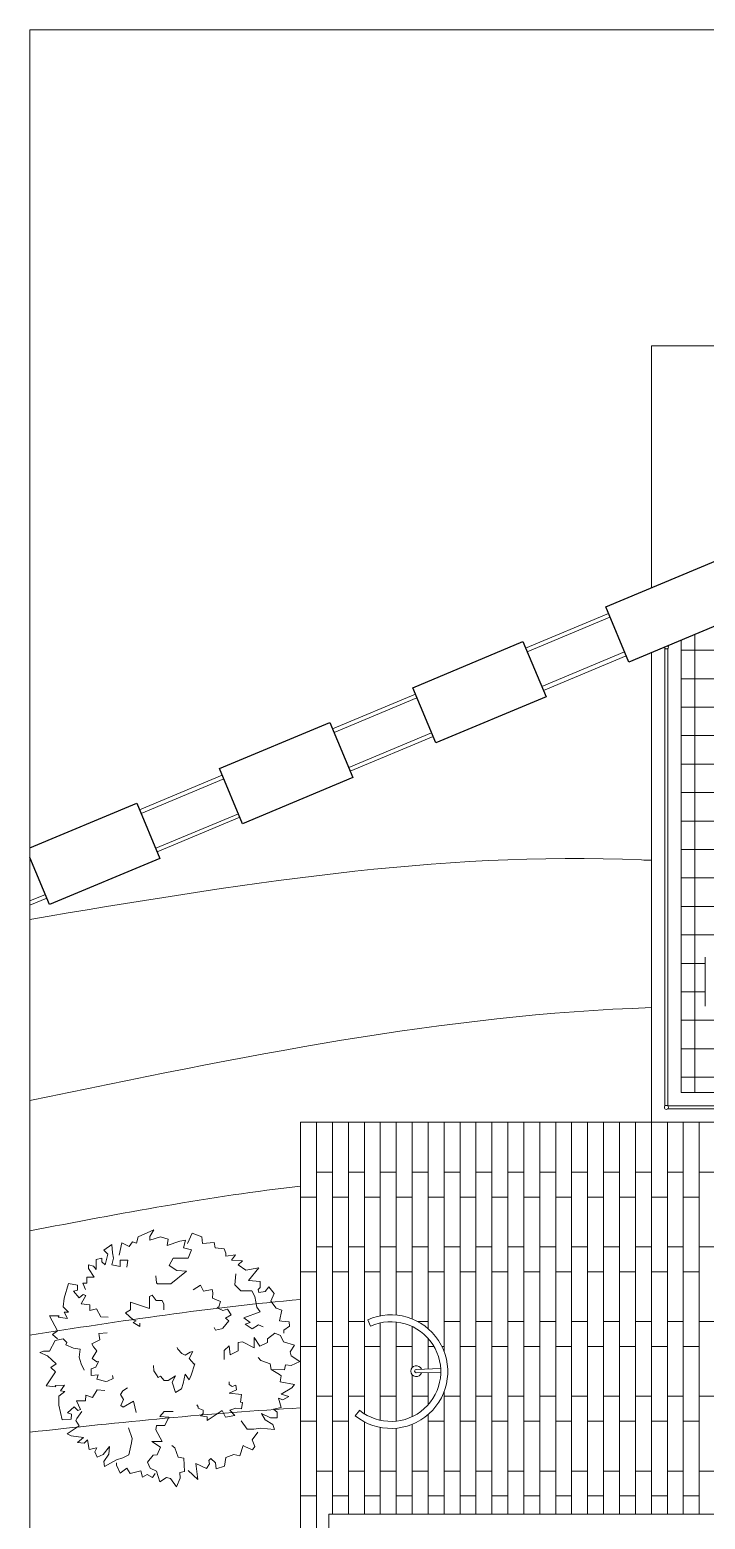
# Model space of a CAD drawing. Header units: millimetres. Extents: x 19901 to 56688, y 13732 to 29551.
# Drawn here: x 26307 to 26985, y 16444 to 17939 of the extents above; entities that cross this region are included whole.
import ezdxf

# ---------------------------------------------------------------- set-up
doc = ezdxf.new("R2010")
doc.units = ezdxf.units.MM
doc.layers.get('0').update_dxf_attribs({"lineweight": 18})
for name, color, linetype, lineweight in [('A-FURN', 9, 'Continuous', 13), ('curve di livello', 6, 'Continuous', 9), ('MURO', 1, 'Continuous', 25), ('pavimentazione esterna', 51, 'Continuous', 15), ('VEGETAZIONE', 94, 'Continuous', 5), ('VERDE_alberi', 104, 'Continuous', 5), ('vetro', 140, 'Continuous', 15), ('Wall', 7, 'Continuous', 20)]:
    doc.layers.add(name, color=color, linetype=linetype, lineweight=lineweight)

# ---------------------------------------------------------------- blocks, each defined once
blk = doc.blocks.new('A$C396F796F')
at = {"layer": 'VERDE_alberi'}
for points in [[(-1.246, 3.854), (-1.122, 3.81), (-1.066, 4.005), (-0.576, 4.226), (-0.702, 4.018), (-0.702, 3.901), (-0.365, 4.005), (-0.127, 3.94), (-0.155, 3.732), (0.238, 3.875), (0.42, 3.901), (0.35, 3.667), (0.602, 3.602), (0.504, 3.341), (0.027, 3.341), (-0.099, 3.107), (0.14, 2.951), (0.448, 2.925), (-0.043, 2.535), (-0.463, 2.535), (-0.491, 2.561), (-0.519, 2.782)], [(-2.728, 2.349), (-2.813, 2.557), (-2.686, 2.557), (-2.686, 2.739), (-2.448, 2.739), (-2.63, 3.012), (-2.63, 3.129), (-2.476, 3.09), (-2.392, 2.986), (-2.392, 3.299), (-2.21, 3.338), (-2.21, 3.22), (-2.111, 3.129), (-2.027, 3.468), (-2.153, 3.585), (-1.901, 3.767), (-1.873, 3.507), (-1.845, 3.338), (-1.901, 3.129), (-1.635, 3.077), (-1.635, 3.273), (-1.396, 3.273), (-1.424, 3.051)], [(-1.246, 3.854), (-1.35, 3.705), (-1.586, 3.82), (-1.668, 3.437)], [(0.476, 3.797), (0.63, 4.122), (0.925, 4.005), (0.953, 3.797), (1.318, 3.836), (1.346, 3.667), (1.626, 3.628), (1.682, 3.498), (1.682, 3.406), (1.991, 3.445), (1.864, 3.276), (2.201, 3.25), (2.075, 3.133), (2.31, 2.958)], [(1.996, 2.85), (1.968, 2.499), (2.15, 2.317), (2.496, 2.316), (2.594, 2.134), (2.66, 1.8), (2.758, 1.657), (2.25, 1.465), (2.445, 1.315), (2.291, 1.263), (2.511, 1.118), (2.706, 1.241), (2.855, 1.185)], [(2.31, 2.958), (2.718, 3.036), (2.394, 2.642), (2.764, 2.602), (2.764, 2.422), (2.694, 2.352), (2.714, 2.262), (2.913, 2.292), (3.033, 2.442), (3.203, 2.232), (3.093, 1.983), (3.261, 1.772), (3.44, 1.703), (3.363, 1.373), (3.443, 1.363), (3.673, 1.334), (3.683, 1.204), (3.503, 1.074), (3.502, 0.985)], [(-3.608, 0.808), (-3.762, 0.939), (-3.608, 1.056), (-3.86, 1.524), (-3.552, 1.524), (-3.58, 1.485), (-3.285, 1.446), (-3.398, 1.641), (-3.257, 1.641), (-3.426, 1.81), (-3.398, 2.084), (-3.257, 2.539), (-2.977, 2.487), (-2.977, 2.331), (-3.103, 2.305), (-2.921, 2.097), (-2.795, 2.201), (-2.71, 2.162), (-2.865, 1.901), (-2.584, 1.875), (-2.584, 1.693), (-2.374, 1.745), (-2.248, 1.498), (-2.017, 1.489)], [(0.661, 2.348), (0.888, 2.491), (0.917, 2.432), (0.981, 2.304), (1.254, 2.354), (1.275, 2.248), (1.264, 2.082), (1.52, 1.978), (1.466, 1.805), (1.415, 1.78), (1.586, 1.69), (1.735, 1.736), (1.853, 1.562), (1.671, 1.457), (1.779, 1.365), (1.593, 1.141), (1.543, 1.116), (1.357, 1.081), (1.316, 1.163)], [(-1.019, 1.294), (-1.019, 1.19), (-1.23, 1.32), (-1.132, 1.372), (-1.23, 1.398), (-1.468, 1.619), (-1.314, 1.71), (-1.314, 1.957), (-0.711, 1.762), (-0.711, 2.139), (-0.627, 2.178), (-0.501, 2.009), (-0.318, 2.009), (-0.262, 1.892), (-0.262, 1.71)], [(-2.04, 0.991), (-2.307, 0.973), (-2.296, 0.909), (-2.273, 0.768), (-2.523, 0.647), (-2.478, 0.549), (-2.371, 0.422), (-2.517, 0.186), (-2.371, 0.079), (-2.316, 0.088), (-2.401, -0.084), (-2.548, -0.136), (-2.542, -0.345), (-2.332, -0.324), (-2.366, -0.461), (-2.084, -0.533), (-2.029, -0.524), (-1.857, -0.442), (-1.872, -0.353)], [(1.633, 0.153), (1.633, 0.439), (1.787, 0.582), (1.815, 0.296), (2.068, 0.426), (2.068, 0.686), (2.208, 0.712), (2.572, 0.517), (2.572, 0.842), (2.755, 0.569), (2.993, 0.686), (2.993, 0.803), (3.218, 0.985), (3.4, 0.907), (3.498, 0.712), (3.835, 0.608), (3.708, 0.4), (3.736, 0.27), (4.003, 0.088), (3.736, -0.029), (3.554, -0.016), (3.526, -0.173), (3.105, -0.16), (3.077, 0.023), (2.783, 0.127), (2.699, 0.218)], [(-3.646, 0.014), (-3.916, 0.275), (-4.155, 0.379), (-4.043, 0.418), (-3.86, 0.418), (-3.678, 0.756), (-3.426, 0.808), (-3.313, 0.691), (-3.341, 0.613), (-3.103, 0.509), (-2.893, 0.483), (-2.921, 0.223), (-2.865, 0.015), (-2.767, -0.18)], [(-0.584, -0.039), (-0.577, -0.199), (-0.496, -0.331), (-0.445, -0.414), (-0.367, -0.366), (-0.25, -0.508), (-0.132, -0.501), (0.101, -0.358), (-0.006, -0.556), (0.104, -0.883), (0.292, -0.767), (0.344, -0.604), (0.404, -0.303), (0.532, -0.488), (0.592, -0.336), (0.71, 0.017), (0.688, 0.004), (0.53, 0.186), (0.641, 0.403), (0.56, 0.386), (0.405, 0.29), (0.298, 0.34), (0.18, 0.481), (0.151, 0.529)], [(-3.646, 0.014), (-3.812, -0.101), (-3.669, -0.232), (-3.965, -0.675), (-3.658, -0.704), (-3.682, -0.662), (-3.385, -0.652), (-3.515, -0.835), (-3.376, -0.848), (-3.559, -1.001), (-3.558, -1.276), (-3.461, -1.742), (-3.177, -1.717), (-3.162, -1.562), (-3.285, -1.524), (-3.084, -1.334), (-2.968, -1.449), (-2.881, -1.419), (-3.01, -1.145), (-2.728, -1.146), (-2.711, -0.964), (-2.506, -1.036), (-2.357, -0.802), (-2.118, -0.815)], [(3.105, -0.16), (3.365, -0.315), (3.421, -0.354), (3.393, -0.549), (3.842, -0.627), (3.758, -0.731), (3.421, -0.939), (3.659, -1.004), (3.477, -1.109), (3.337, -1.057), (3.421, -1.356), (3.183, -1.408), (3.295, -1.499), (3.295, -1.681), (3.084, -1.681), (2.804, -1.538), (2.916, -1.746), (3.155, -1.889), (3.211, -2.045), (2.776, -2.006), (2.566, -2.032), (2.355, -2.032), (2.168, -1.772)], [(-1.131, -1.513), (-1.214, -1.152), (-1.538, -1.346), (-1.615, -1.294), (-1.535, -1.099), (-1.629, -0.942), (-1.557, -0.834), (-1.401, -0.74)], [(0.773, -1.265), (0.814, -1.331), (0.814, -1.37), (0.968, -1.435), (0.968, -1.539), (0.884, -1.617), (1.094, -1.643), (1.094, -1.76), (1.571, -1.448), (1.669, -1.656), (1.964, -1.604), (1.81, -1.435), (1.992, -1.37), (2.174, -1.396), (2.202, -1.201), (2.146, -1.188), (2.174, -0.94), (1.782, -0.901), (2.02, -0.797), (1.992, -0.654), (1.88, -0.693), (1.782, -0.628), (1.782, -0.55)], [(-2.842, -1.484), (-2.993, -1.703), (-3.028, -1.762), (-2.921, -1.928), (-3.296, -2.186), (-3.176, -2.246), (-2.783, -2.295), (-2.973, -2.453), (-2.764, -2.472), (-2.658, -2.366), (-2.61, -2.673), (-2.372, -2.621), (-2.436, -2.75), (-2.36, -2.916), (-2.168, -2.828), (-1.973, -2.581), (-1.988, -2.817), (-2.145, -3.047), (-2.131, -3.212), (-1.752, -2.995), (-1.55, -2.931), (-1.359, -2.844), (-1.285, -2.466), (-1.258, -2.325), (-1.379, -1.994)], [(0.031, -1.476), (-0.255, -1.481), (-0.395, -1.637), (-0.109, -1.661), (-0.235, -1.915), (-0.495, -1.92), (-0.518, -2.06), (-0.317, -2.421), (-0.642, -2.427), (-0.366, -2.605), (-0.479, -2.845), (-0.596, -2.847), (-0.775, -3.074), (-0.694, -3.255), (-0.497, -3.35), (-0.387, -3.685), (-0.181, -3.555), (-0.051, -3.581), (0.136, -3.844), (0.249, -3.576), (0.233, -3.394), (0.388, -3.363), (0.368, -2.943), (0.186, -2.918), (0.077, -2.625), (-0.016, -2.543)], [(0.498, -3.332), (0.801, -3.616), (0.737, -3.109), (1.071, -3.272), (1.166, -3.12), (1.144, -3.024), (1.209, -2.958), (1.362, -3.09), (1.384, -3.28), (1.64, -3.193), (1.68, -2.923), (1.934, -2.834), (2.122, -2.871), (2.232, -2.551), (2.305, -2.585), (2.516, -2.682), (2.593, -2.577), (2.51, -2.372), (2.684, -2.133)], [(-1.752, -3.092), (-1.752, -3.164), (-1.641, -3.414), (-1.425, -3.255), (-1.322, -3.426), (-0.992, -3.346), (-0.936, -3.54), (-0.788, -3.46), (-0.617, -3.551), (-0.541, -3.424)]]:
    blk.add_lwpolyline(points, dxfattribs=at)

msp = doc.modelspace()

# ---------------------------------------------------------------- hatches: boundary and pattern name
at = {"layer": 'pavimentazione esterna'}
h = msp.add_hatch(dxfattribs=at)
h.set_pattern_fill('ANSI37', color=256, scale=9, angle=45)
h.paths.add_polyline_path([(27352.7, 17422.1), (27356.1, 17422.1), (27356.1, 17424.8), (27356.1, 17489.3), (27356.1, 17492), (27295.8, 17466.7), (27293.1, 17473.2), (27210.1, 17438.4), (27212.8, 17432), (27102.1, 17385.6), (27099.4, 17392.1), (27057.9, 17374.7), (27289.4, 17367.1), (27289.4, 17372.1), (27322.6, 17372.1), (27322.6, 17391.9, -0.704719), (27322.4, 17402.2, -1.202589), (27326.3, 17402.2, -0.704719), (27326.1, 17391.9), (27326.1, 17372.1), (27352.4, 17372.1)])
h.paths.add_polyline_path([(27359.6, 17177.7), (27356.1, 17177.7), (27356.1, 17173.9), (27283.7, 17173.9, 0.399072), (27356.1, 17105.2), (27359.6, 17105.2)])
h.paths.add_polyline_path([(27057.9, 17374.7), (27016.4, 17357.3), (27019.1, 17350.9), (26961.1, 17326.6), (26961.1, 17047.2), (27057.9, 17047.2)])
h.paths.add_polyline_path([(27266.5, 17367.9), (27057.9, 17374.7), (27057.9, 17047.2), (27256, 17047.2)])
h.paths.add_polyline_path([(27241.2, 17248.7, -1), (27081.2, 17248.7, -1)], flags=16)
h.paths.add_polyline_path([(27230.3, 17248.7, -1), (27092.1, 17248.7, -1)], flags=0)
h = msp.add_hatch(dxfattribs=at)
h.set_pattern_fill('ANSI37', color=256, scale=9, angle=45)
h.paths.add_polyline_path([(27057.9, 17047.2), (26961.1, 17047.2), (26961.1, 16872.6), (27057.9, 16872.6)])
h.paths.add_polyline_path([(27037.1, 17012.6), (27037.1, 17008.4), (27038.2, 17008.4), (27038.2, 16961.1), (27037.1, 16961.1), (27037.1, 16956.9), (26986.4, 16956.9), (26986.4, 16958.9), (26986.4, 16959.3), (26985.1, 16959.3), (26985.1, 17008.5), (26986.4, 17008.5), (26986.3, 17008.9), (26986.3, 17009.8), (26986.3, 17010.6), (26986.4, 17010.6), (26986.3, 17011), (26986.3, 17011.9), (26986.3, 17012.6)], flags=16)
h.paths.add_polyline_path([(26998.8, 16959), (27037.1, 16959), (27037.1, 16958.9), (26998.8, 16958.9)], flags=0)
h.paths.add_polyline_path([(27190.5, 17047.2), (27057.9, 17047.2), (27057.9, 16872.6), (27190.5, 16872.6)])
h.paths.add_polyline_path([(27084.5, 17035), (27164.4, 17035), (27164.4, 16991), (27084.5, 16991)], flags=16)
h.paths.add_polyline_path([(27074.9, 16962), (27122.3, 16962), (27122.3, 16960.9), (27126.6, 16960.9), (27126.6, 16962), (27173.9, 16962), (27173.9, 16960.9), (27178.1, 16960.9), (27178.1, 16910.1), (27177.4, 16910.1), (27176.5, 16910.1), (27176.1, 16910.1), (27176, 16910.1), (27176, 16910.1), (27175.3, 16910.1), (27174.4, 16910.1), (27174, 16910.1), (27174, 16908.9), (27124.8, 16908.9), (27124.8, 16910.1), (27124.5, 16910.1), (27124.1, 16910.1), (27124.1, 16908.9), (27074.9, 16908.9), (27074.9, 16910.1), (27074.1, 16910.1), (27073.3, 16910.1), (27072.9, 16910.1), (27072.8, 16910.1), (27072.8, 16910.1), (27072, 16910.1), (27071.2, 16910.1), (27070.8, 16910.1), (27070.8, 16960.9), (27074.9, 16960.9)], flags=16)
h.paths.add_polyline_path([(27072.9, 16922.6), (27074.8, 16922.6), (27074.8, 16918.9), (27122.4, 16918.9), (27122.4, 16922.6), (27124.4, 16922.6), (27124.4, 16960.9), (27124.5, 16960.9), (27124.5, 16922.6), (27122.4, 16922.6), (27122.4, 16910.3), (27074.8, 16910.3), (27074.8, 16910.1), (27072.9, 16910.1)], flags=0)
h.paths.add_polyline_path([(27256, 17047.2), (27190.5, 17047.2), (27190.5, 16872.6), (27356.1, 16872.6)])
h.paths.add_polyline_path([(27210.7, 17008.4), (27211.7, 17008.4), (27211.7, 17012.6), (27262.5, 17012.6), (27262.6, 17011.9), (27262.6, 17011), (27262.5, 17010.6), (27262.5, 17010.5), (27262.5, 17010.5), (27262.6, 17009.8), (27262.6, 17008.9), (27262.5, 17008.5), (27263.8, 17008.5), (27263.8, 16959.3), (27262.5, 16959.3), (27262.5, 16959), (27262.5, 16956.9), (27211.7, 16956.9), (27211.7, 16961.1), (27210.7, 16961.1)], flags=16)
h.paths.add_polyline_path([(27250.1, 16958.9), (27211.7, 16958.9), (27211.7, 16959), (27250.1, 16959)], flags=0)

# ---------------------------------------------------------------- linework, layer by layer
for p, q in [((26307.6, 17939.2), (28307.6, 17939.2)), ((26307.6, 17939.2), (26307.6, 17046.3)), ((26307.6, 17046.3), (26307.6, 16864.5)), ((26307.6, 16864.4), (26307.5, 16733.7)), ((26307.5, 16733.7), (26307.5, 16599.4)), ((26307.5, 16599.4), (26307.5, 16471.9)), ((26307.5, 16471.9), (26307.5, 16347.9))]:
    msp.add_line(p, q)
at = {"layer": 'A-FURN', "lineweight": 20}
msp.add_line((26985.1, 17008.5), (26985.1, 16959.3), dxfattribs=at)
at = {"layer": 'A-FURN'}
for p, q in [((26719.7, 16595.6), (26695, 16594.6)), ((26719.7, 16591.4), (26695.1, 16591.2))]:
    msp.add_line(p, q, dxfattribs=at)
for radius, start, end in [(5.48, 19.9829, 342.5641), (1.67, 94.1189, 268.428)]:
    msp.add_arc((26695.2, 16592.9), radius, start, end, dxfattribs=at)
at = {"layer": 'curve di livello'}
msp.add_open_spline([(26307.6, 17046.3), (26512.1, 17080.7), (26720, 17115.6), (26927.8, 17105.7), (26931.1, 17105.6)], degree=3, knots=[0, 0, 0, 0, 616.486041, 626.504857, 626.504857, 626.504857, 626.504857], dxfattribs=at)
for points in [[(26307.6, 16864.5), (26516.3, 16907.8), (26725, 16951.2), (26931.1, 16957.7)], [(26307.5, 16733.7), (26398.3, 16751), (26489, 16768.4), (26579.1, 16778.6)], [(26307.5, 16629.1), (26398.2, 16643), (26488.8, 16656.9), (26579.1, 16664.7)], [(26307.5, 16531.6), (26398.2, 16541.3), (26488.8, 16551), (26579.1, 16555.9)]]:
    msp.add_open_spline(points, degree=3, dxfattribs=at)
at = {"layer": 'MURO'}
for p, q in [((26885.3, 17359.9), (26995.9, 17406.2)), ((26908.4, 17304.5), (26885.3, 17359.9)), ((27019.1, 17350.9), (26908.4, 17304.5)), ((26691.6, 17278.8), (26802.2, 17325.1)), ((26802.2, 17325.1), (26825.4, 17269.8)), ((26714.7, 17223.4), (26691.6, 17278.8)), ((26825.4, 17269.8), (26714.7, 17223.4)), ((26497.8, 17197.6), (26608.5, 17244)), ((26608.5, 17244), (26631.7, 17188.7)), ((26521, 17142.3), (26497.8, 17197.6)), ((26631.7, 17188.7), (26521, 17142.3)), ((26307.6, 17118), (26414.8, 17162.9)), ((26414.8, 17162.9), (26438, 17107.5)), ((26327.3, 17061.2), (26307.6, 17108.4)), ((26438, 17107.5), (26327.3, 17061.2))]:
    msp.add_line(p, q, dxfattribs=at)
at = {"layer": 'pavimentazione esterna'}
for p, q in [((26611.1, 16842.6), (26595.1, 16842.6)), ((26643.1, 16842.6), (26627.1, 16842.6)), ((26675.1, 16842.6), (26659.1, 16842.6)), ((26707.1, 16842.6), (26691.1, 16842.6)), ((26739.1, 16842.6), (26723.1, 16842.6)), ((26771.1, 16842.6), (26755.1, 16842.6)), ((26803.1, 16842.6), (26787.1, 16842.6)), ((26835.1, 16842.6), (26819.1, 16842.6)), ((26867.1, 16842.6), (26851.1, 16842.6)), ((26899.1, 16842.6), (26883.1, 16842.6)), ((26931.1, 16842.6), (26915.1, 16842.6)), ((26947.1, 16842.6), (26963.1, 16842.6)), ((26979.1, 16842.6), (26995.1, 16842.6))]:
    msp.add_line(p, q, dxfattribs=at)
for points in [[(26579.1, 16842.6), (26595.1, 16842.6), (26595.1, 16767.6), (26579.1, 16767.6), (26579.1, 16842.6)], [(26611.1, 16842.6), (26627.1, 16842.6), (26627.1, 16767.6), (26611.1, 16767.6), (26611.1, 16842.6)], [(26643.1, 16842.6), (26659.1, 16842.6), (26659.1, 16767.6), (26643.1, 16767.6), (26643.1, 16842.6)], [(26675.1, 16842.6), (26691.1, 16842.6), (26691.1, 16767.6), (26675.1, 16767.6), (26675.1, 16842.6)], [(26707.1, 16842.6), (26723.1, 16842.6), (26723.1, 16767.6), (26707.1, 16767.6), (26707.1, 16842.6)], [(26739.1, 16842.6), (26755.1, 16842.6), (26755.1, 16767.6), (26739.1, 16767.6), (26739.1, 16842.6)], [(26771.1, 16842.6), (26787.1, 16842.6), (26787.1, 16767.6), (26771.1, 16767.6), (26771.1, 16842.6)], [(26803.1, 16842.6), (26819.1, 16842.6), (26819.1, 16767.6), (26803.1, 16767.6), (26803.1, 16842.6)], [(26835.1, 16842.6), (26851.1, 16842.6), (26851.1, 16767.6), (26835.1, 16767.6), (26835.1, 16842.6)], [(26867.1, 16842.6), (26883.1, 16842.6), (26883.1, 16767.6), (26867.1, 16767.6), (26867.1, 16842.6)], [(26899.1, 16842.6), (26915.1, 16842.6), (26915.1, 16767.6), (26899.1, 16767.6), (26899.1, 16842.6)], [(26931.1, 16842.6), (26947.1, 16842.6), (26947.1, 16767.6), (26931.1, 16767.6), (26931.1, 16842.6)], [(26963.1, 16842.6), (26979.1, 16842.6), (26979.1, 16767.6), (26963.1, 16767.6), (26963.1, 16842.6)], [(26595.1, 16792.6), (26611.1, 16792.6), (26611.1, 16717.6), (26595.1, 16717.6), (26595.1, 16792.6)], [(26627.1, 16792.6), (26643.1, 16792.6), (26643.1, 16717.6), (26627.1, 16717.6), (26627.1, 16792.6)], [(26659.1, 16792.6), (26675.1, 16792.6), (26675.1, 16717.6), (26659.1, 16717.6), (26659.1, 16792.6)], [(26691.1, 16792.6), (26707.1, 16792.6), (26707.1, 16717.6), (26691.1, 16717.6), (26691.1, 16792.6)], [(26723.1, 16792.6), (26739.1, 16792.6), (26739.1, 16717.6), (26723.1, 16717.6), (26723.1, 16792.6)], [(26755.1, 16792.6), (26771.1, 16792.6), (26771.1, 16717.6), (26755.1, 16717.6), (26755.1, 16792.6)], [(26787.1, 16792.6), (26803.1, 16792.6), (26803.1, 16717.6), (26787.1, 16717.6), (26787.1, 16792.6)], [(26819.1, 16792.6), (26835.1, 16792.6), (26835.1, 16717.6), (26819.1, 16717.6), (26819.1, 16792.6)], [(26851.1, 16792.6), (26867.1, 16792.6), (26867.1, 16717.6), (26851.1, 16717.6), (26851.1, 16792.6)], [(26883.1, 16792.6), (26899.1, 16792.6), (26899.1, 16717.6), (26883.1, 16717.6), (26883.1, 16792.6)], [(26915.1, 16792.6), (26931.1, 16792.6), (26931.1, 16717.6), (26915.1, 16717.6), (26915.1, 16792.6)], [(26947.1, 16792.6), (26963.1, 16792.6), (26963.1, 16717.6), (26947.1, 16717.6), (26947.1, 16792.6)], [(26979.1, 16792.6), (26995.1, 16792.6), (26995.1, 16717.6), (26979.1, 16717.6), (26979.1, 16792.6)], [(26579.1, 16767.6), (26595.1, 16767.6), (26595.1, 16692.6), (26579.1, 16692.6), (26579.1, 16767.6)], [(26611.1, 16767.6), (26627.1, 16767.6), (26627.1, 16692.6), (26611.1, 16692.6), (26611.1, 16767.6)], [(26643.1, 16767.6), (26659.1, 16767.6), (26659.1, 16692.6), (26643.1, 16692.6), (26643.1, 16767.6)], [(26675.1, 16767.6), (26691.1, 16767.6), (26691.1, 16692.6), (26675.1, 16692.6), (26675.1, 16767.6)], [(26707.1, 16767.6), (26723.1, 16767.6), (26723.1, 16692.6), (26707.1, 16692.6), (26707.1, 16767.6)], [(26739.1, 16767.6), (26755.1, 16767.6), (26755.1, 16692.6), (26739.1, 16692.6), (26739.1, 16767.6)], [(26771.1, 16767.6), (26787.1, 16767.6), (26787.1, 16692.6), (26771.1, 16692.6), (26771.1, 16767.6)], [(26803.1, 16767.6), (26819.1, 16767.6), (26819.1, 16692.6), (26803.1, 16692.6), (26803.1, 16767.6)], [(26835.1, 16767.6), (26851.1, 16767.6), (26851.1, 16692.6), (26835.1, 16692.6), (26835.1, 16767.6)], [(26867.1, 16767.6), (26883.1, 16767.6), (26883.1, 16692.6), (26867.1, 16692.6), (26867.1, 16767.6)], [(26899.1, 16767.6), (26915.1, 16767.6), (26915.1, 16692.6), (26899.1, 16692.6), (26899.1, 16767.6)], [(26931.1, 16767.6), (26947.1, 16767.6), (26947.1, 16692.6), (26931.1, 16692.6), (26931.1, 16767.6)], [(26963.1, 16767.6), (26979.1, 16767.6), (26979.1, 16692.6), (26963.1, 16692.6), (26963.1, 16767.6)], [(26595.1, 16717.6), (26611.1, 16717.6), (26611.1, 16642.6), (26595.1, 16642.6), (26595.1, 16717.6)], [(26627.1, 16717.6), (26643.1, 16717.6), (26643.1, 16642.6), (26627.1, 16642.6), (26627.1, 16717.6)], [(26659.1, 16717.6), (26675.1, 16717.6), (26675.1, 16649.1)], [(26659.1, 16648.3), (26659.1, 16717.6)], [(26691.1, 16717.6), (26707.1, 16717.6), (26707.1, 16642.6), (26696.7, 16642.6)], [(26691.1, 16645.2), (26691.1, 16717.6)], [(26723.1, 16717.6), (26739.1, 16717.6), (26739.1, 16642.6), (26723.1, 16642.6), (26723.1, 16717.6)], [(26755.1, 16717.6), (26771.1, 16717.6), (26771.1, 16642.6), (26755.1, 16642.6), (26755.1, 16717.6)], [(26787.1, 16717.6), (26803.1, 16717.6), (26803.1, 16642.6), (26787.1, 16642.6), (26787.1, 16717.6)], [(26819.1, 16717.6), (26835.1, 16717.6), (26835.1, 16642.6), (26819.1, 16642.6), (26819.1, 16717.6)], [(26851.1, 16717.6), (26867.1, 16717.6), (26867.1, 16642.6), (26851.1, 16642.6), (26851.1, 16717.6)], [(26883.1, 16717.6), (26899.1, 16717.6), (26899.1, 16642.6), (26883.1, 16642.6), (26883.1, 16717.6)], [(26915.1, 16717.6), (26931.1, 16717.6), (26931.1, 16642.6), (26915.1, 16642.6), (26915.1, 16717.6)], [(26947.1, 16717.6), (26963.1, 16717.6), (26963.1, 16642.6), (26947.1, 16642.6), (26947.1, 16717.6)], [(26979.1, 16717.6), (26995.1, 16717.6), (26995.1, 16642.6), (26979.1, 16642.6), (26979.1, 16717.6)], [(26579.1, 16692.6), (26595.1, 16692.6), (26595.1, 16617.6), (26579.1, 16617.6), (26579.1, 16692.6)], [(26611.1, 16692.6), (26627.1, 16692.6), (26627.1, 16617.6), (26611.1, 16617.6), (26611.1, 16692.6)], [(26643.1, 16692.6), (26659.1, 16692.6), (26659.1, 16648.3)], [(26659.1, 16641.2), (26659.1, 16617.6), (26643.1, 16617.6), (26643.1, 16692.6)], [(26675.1, 16692.6), (26691.1, 16692.6), (26691.1, 16645.2)], [(26675.1, 16649.1), (26675.1, 16692.6)], [(26707.1, 16692.6), (26723.1, 16692.6), (26723.1, 16617.6), (26720.9, 16617.6)], [(26707.1, 16635.4), (26707.1, 16692.6)], [(26739.1, 16692.6), (26755.1, 16692.6), (26755.1, 16617.6), (26739.1, 16617.6), (26739.1, 16692.6)], [(26771.1, 16692.6), (26787.1, 16692.6), (26787.1, 16617.6), (26771.1, 16617.6), (26771.1, 16692.6)], [(26803.1, 16692.6), (26819.1, 16692.6), (26819.1, 16617.6), (26803.1, 16617.6), (26803.1, 16692.6)], [(26835.1, 16692.6), (26851.1, 16692.6), (26851.1, 16617.6), (26835.1, 16617.6), (26835.1, 16692.6)], [(26867.1, 16692.6), (26883.1, 16692.6), (26883.1, 16617.6), (26867.1, 16617.6), (26867.1, 16692.6)], [(26899.1, 16692.6), (26915.1, 16692.6), (26915.1, 16617.6), (26899.1, 16617.6), (26899.1, 16692.6)], [(26931.1, 16692.6), (26947.1, 16692.6), (26947.1, 16617.6), (26931.1, 16617.6), (26931.1, 16692.6)], [(26963.1, 16692.6), (26979.1, 16692.6), (26979.1, 16617.6), (26963.1, 16617.6), (26963.1, 16692.6)], [(26595.1, 16642.6), (26611.1, 16642.6), (26611.1, 16567.6), (26595.1, 16567.6), (26595.1, 16642.6)], [(26627.1, 16642.6), (26643.1, 16642.6), (26643.1, 16567.6), (26627.1, 16567.6), (26627.1, 16642.6)], [(26675.1, 16642.1), (26675.1, 16567.6), (26659.1, 16567.6), (26659.1, 16641.2)], [(26691.1, 16637.6), (26691.1, 16617.6), (26675.1, 16617.6), (26675.1, 16642.1)], [(26723.1, 16642.6), (26739.1, 16642.6), (26739.1, 16567.6), (26723.1, 16567.6), (26723.1, 16572.3)], [(26723.1, 16612.4), (26723.1, 16642.6)], [(26755.1, 16642.6), (26771.1, 16642.6), (26771.1, 16567.6), (26755.1, 16567.6), (26755.1, 16642.6)], [(26787.1, 16642.6), (26803.1, 16642.6), (26803.1, 16567.6), (26787.1, 16567.6), (26787.1, 16642.6)], [(26819.1, 16642.6), (26835.1, 16642.6), (26835.1, 16567.6), (26819.1, 16567.6), (26819.1, 16642.6)], [(26851.1, 16642.6), (26867.1, 16642.6), (26867.1, 16567.6), (26851.1, 16567.6), (26851.1, 16642.6)], [(26883.1, 16642.6), (26899.1, 16642.6), (26899.1, 16567.6), (26883.1, 16567.6), (26883.1, 16642.6)], [(26915.1, 16642.6), (26931.1, 16642.6), (26931.1, 16567.6), (26915.1, 16567.6), (26915.1, 16642.6)], [(26947.1, 16642.6), (26963.1, 16642.6), (26963.1, 16567.6), (26947.1, 16567.6), (26947.1, 16642.6)], [(26979.1, 16642.6), (26995.1, 16642.6), (26995.1, 16567.6), (26979.1, 16567.6), (26979.1, 16642.6)], [(26691.1, 16596.6), (26691.1, 16637.6)], [(26707.1, 16625.6), (26707.1, 16595.1)], [(26579.1, 16617.6), (26595.1, 16617.6), (26595.1, 16542.6), (26579.1, 16542.6), (26579.1, 16617.6)], [(26611.1, 16617.6), (26627.1, 16617.6), (26627.1, 16542.6), (26611.1, 16542.6), (26611.1, 16617.6)], [(26643.1, 16617.6), (26659.1, 16617.6), (26659.1, 16543.5)], [(26643.1, 16550), (26643.1, 16617.6)], [(26675.1, 16617.6), (26691.1, 16617.6), (26691.1, 16596.6)], [(26675.1, 16542.6), (26675.1, 16617.6)], [(26707.1, 16617.6), (26712.9, 16617.6)], [(26739.1, 16617.6), (26755.1, 16617.6), (26755.1, 16542.6), (26739.1, 16542.6), (26739.1, 16617.6)], [(26771.1, 16617.6), (26787.1, 16617.6), (26787.1, 16542.6), (26771.1, 16542.6), (26771.1, 16617.6)], [(26803.1, 16617.6), (26819.1, 16617.6), (26819.1, 16542.6), (26803.1, 16542.6), (26803.1, 16617.6)], [(26835.1, 16617.6), (26851.1, 16617.6), (26851.1, 16542.6), (26835.1, 16542.6), (26835.1, 16617.6)], [(26867.1, 16617.6), (26883.1, 16617.6), (26883.1, 16542.6), (26867.1, 16542.6), (26867.1, 16617.6)], [(26899.1, 16617.6), (26915.1, 16617.6), (26915.1, 16542.6), (26899.1, 16542.6), (26899.1, 16617.6)], [(26931.1, 16617.6), (26947.1, 16617.6), (26947.1, 16542.6), (26931.1, 16542.6), (26931.1, 16617.6)], [(26963.1, 16617.6), (26979.1, 16617.6), (26979.1, 16542.6), (26963.1, 16542.6), (26963.1, 16617.6)], [(26707.1, 16591.3), (26707.1, 16567.6), (26691.1, 16567.6), (26691.1, 16589.2)], [(26691.1, 16589.2), (26691.1, 16547.1)], [(26707.1, 16559.1), (26707.1, 16591.3)], [(26595.1, 16567.6), (26611.1, 16567.6), (26611.1, 16492.6), (26595.1, 16492.6), (26595.1, 16567.6)], [(26643.1, 16542), (26643.1, 16492.6), (26627.1, 16492.6), (26627.1, 16567.6)], [(26723.1, 16567.6), (26739.1, 16567.6), (26739.1, 16492.6), (26723.1, 16492.6), (26723.1, 16567.6)], [(26755.1, 16567.6), (26771.1, 16567.6), (26771.1, 16492.6), (26755.1, 16492.6), (26755.1, 16567.6)], [(26787.1, 16567.6), (26803.1, 16567.6), (26803.1, 16492.6), (26787.1, 16492.6), (26787.1, 16567.6)], [(26819.1, 16567.6), (26835.1, 16567.6), (26835.1, 16492.6), (26819.1, 16492.6), (26819.1, 16567.6)], [(26851.1, 16567.6), (26867.1, 16567.6), (26867.1, 16492.6), (26851.1, 16492.6), (26851.1, 16567.6)], [(26883.1, 16567.6), (26899.1, 16567.6), (26899.1, 16492.6), (26883.1, 16492.6), (26883.1, 16567.6)], [(26915.1, 16567.6), (26931.1, 16567.6), (26931.1, 16492.6), (26915.1, 16492.6), (26915.1, 16567.6)], [(26947.1, 16567.6), (26963.1, 16567.6), (26963.1, 16492.6), (26947.1, 16492.6), (26947.1, 16567.6)], [(26979.1, 16567.6), (26995.1, 16567.6), (26995.1, 16492.6), (26979.1, 16492.6), (26979.1, 16567.6)], [(26579.1, 16542.6), (26595.1, 16542.6), (26595.1, 16467.6), (26579.1, 16467.6), (26579.1, 16542.6)], [(26611.1, 16542.6), (26627.1, 16542.6), (26627.1, 16467.6), (26611.1, 16467.6), (26611.1, 16542.6)], [(26659.1, 16536.4), (26659.1, 16467.6), (26643.1, 16467.6), (26643.1, 16542)], [(26675.1, 16535.6), (26675.1, 16492.6), (26659.1, 16492.6), (26659.1, 16536.4)], [(26691.1, 16539.5), (26691.1, 16467.6), (26675.1, 16467.6), (26675.1, 16535.6)], [(26707.1, 16549.3), (26707.1, 16492.6), (26691.1, 16492.6), (26691.1, 16539.5)], [(26707.1, 16542.6), (26723.1, 16542.6), (26723.1, 16467.6), (26707.1, 16467.6), (26707.1, 16542.6)], [(26739.1, 16542.6), (26755.1, 16542.6), (26755.1, 16467.6), (26739.1, 16467.6), (26739.1, 16542.6)], [(26771.1, 16542.6), (26787.1, 16542.6), (26787.1, 16467.6), (26771.1, 16467.6), (26771.1, 16542.6)], [(26803.1, 16542.6), (26819.1, 16542.6), (26819.1, 16467.6), (26803.1, 16467.6), (26803.1, 16542.6)], [(26835.1, 16542.6), (26851.1, 16542.6), (26851.1, 16467.6), (26835.1, 16467.6), (26835.1, 16542.6)], [(26867.1, 16542.6), (26883.1, 16542.6), (26883.1, 16467.6), (26867.1, 16467.6), (26867.1, 16542.6)], [(26899.1, 16542.6), (26915.1, 16542.6), (26915.1, 16467.6), (26899.1, 16467.6), (26899.1, 16542.6)], [(26931.1, 16542.6), (26947.1, 16542.6), (26947.1, 16467.6), (26931.1, 16467.6), (26931.1, 16542.6)], [(26963.1, 16542.6), (26979.1, 16542.6), (26979.1, 16467.6), (26963.1, 16467.6), (26963.1, 16542.6)], [(26595.1, 16492.6), (26611.1, 16492.6), (26611.1, 16449.2)], [(26607.6, 16417.6), (26595.1, 16417.6), (26595.1, 16492.6)], [(26627.1, 16492.6), (26643.1, 16492.6), (26643.1, 16449.2)], [(26627.1, 16449.2), (26627.1, 16492.6)], [(26659.1, 16492.6), (26675.1, 16492.6), (26675.1, 16449.2)], [(26659.1, 16449.2), (26659.1, 16492.6)], [(26691.1, 16492.6), (26707.1, 16492.6), (26707.1, 16449.2)], [(26691.1, 16449.2), (26691.1, 16492.6)], [(26723.1, 16492.6), (26739.1, 16492.6), (26739.1, 16449.2)], [(26723.1, 16449.2), (26723.1, 16492.6)], [(26755.1, 16492.6), (26771.1, 16492.6), (26771.1, 16449.2)], [(26755.1, 16449.2), (26755.1, 16492.6)], [(26787.1, 16492.6), (26803.1, 16492.6), (26803.1, 16449.2)], [(26787.1, 16449.2), (26787.1, 16492.6)], [(26819.1, 16492.6), (26835.1, 16492.6), (26835.1, 16449.2)], [(26819.1, 16449.2), (26819.1, 16492.6)], [(26851.1, 16492.6), (26867.1, 16492.6), (26867.1, 16449.2)], [(26851.1, 16449.2), (26851.1, 16492.6)], [(26883.1, 16492.6), (26899.1, 16492.6), (26899.1, 16449.2)], [(26883.1, 16449.2), (26883.1, 16492.6)], [(26915.1, 16492.6), (26931.1, 16492.6), (26931.1, 16449.2)], [(26915.1, 16449.2), (26915.1, 16492.6)], [(26947.1, 16492.6), (26963.1, 16492.6), (26963.1, 16449.2)], [(26947.1, 16449.2), (26947.1, 16492.6)], [(26979.1, 16492.6), (26995.1, 16492.6), (26995.1, 16449.2)], [(26979.1, 16449.2), (26979.1, 16492.6)], [(26579.1, 16467.6), (26595.1, 16467.6), (26595.1, 16392.6), (26579.1, 16392.6), (26579.1, 16467.6)], [(26931.1, 16467.6), (26947.1, 16467.6), (26947.1, 16449.2)], [(26931.1, 16449.2), (26931.1, 16467.6)], [(26963.1, 16467.6), (26979.1, 16467.6), (26979.1, 16449.2)], [(26963.1, 16449.2), (26963.1, 16467.6)]]:
    msp.add_lwpolyline(points, dxfattribs=at)
at = {"layer": 'VEGETAZIONE'}
for p, q in [((26649.4, 16638), (26646.6, 16644.4)), ((26638.3, 16553.5), (26633.9, 16548))]:
    msp.add_line(p, q, dxfattribs=at)
for radius in [57, 50]:
    msp.add_arc((26669.8, 16592.4), radius, 231.0093, 114.0253, dxfattribs=at)
at = {"layer": 'vetro'}
for p, q in [((26888, 17353.4), (26804.9, 17318.6)), ((26889.5, 17349.7), (26806.5, 17315)), ((26904.2, 17314.7), (26821.2, 17279.9)), ((26944.6, 16858.9), (26944.6, 17318.4)), ((26947.6, 16859.1), (26947.6, 17318.4)), ((26905.7, 17311), (26822.7, 17276.2)), ((26694.3, 17272.3), (26611.2, 17237.5)), ((26695.8, 17268.6), (26612.8, 17233.8)), ((26710.5, 17233.6), (26627.5, 17198.8)), ((26712, 17229.9), (26629, 17195.1)), ((26500.6, 17191.2), (26417.5, 17156.4)), ((26502.1, 17187.5), (26419.1, 17152.7)), ((26516.8, 17152.4), (26433.8, 17117.7)), ((26518.3, 17148.8), (26435.3, 17114)), ((26308.4, 17106.4), (26307.6, 17106)), ((26323.1, 17071.3), (26307.6, 17064.8)), ((26324.6, 17067.6), (26307.6, 17060.5)), ((27353.8, 16856.1), (26947.4, 16856.1)), ((26947.6, 16859.1), (27353.8, 16859.1))]:
    msp.add_line(p, q, dxfattribs=at)
msp.add_circle((26946.1, 16857.6), 2, dxfattribs=at)
msp.add_arc((26946.1, 17319.7), 2, 185.882, 39.5596, dxfattribs=at)
at = {"layer": 'Wall'}
for p, q in [((26931.1, 17621.9), (27512.3, 17622.4)), ((26931.1, 17621.9), (26931.1, 17379.1)), ((26931.1, 16842.6), (26931.1, 17314)), ((26961.1, 16872.6), (26961.1, 17326.6)), ((27356.1, 16872.6), (26961.1, 16872.6)), ((27361.1, 16842.6), (26931.1, 16842.6)), ((26607.6, 15939.2), (26607.6, 16449.2)), ((26607.6, 16449.2), (27147.6, 16449.2))]:
    msp.add_line(p, q, dxfattribs=at)

# ---------------------------------------------------------------- block references
at = {"layer": 'VEGETAZIONE', "xscale": 31.94508535826592, "yscale": 31.94508535826592, "zscale": 31.94508535826592}
msp.add_blockref('A$C396F796F', (26450.4, 16599.6), dxfattribs=at)

doc.saveas('drawing.dxf')
